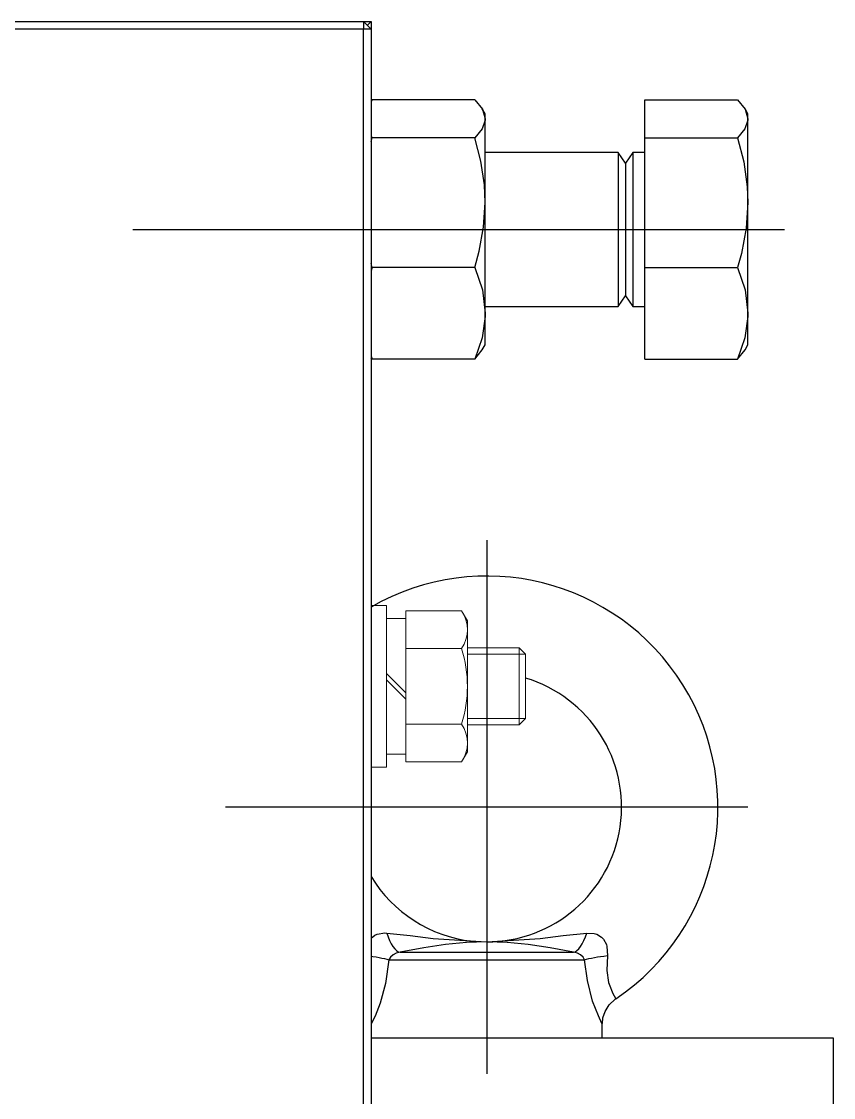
# Model space of a CAD drawing. Extents: x 4154 to 4364, y 2392 to 2546.
# Drawn here: x 4221.76 to 4230.07, y 2457.64 to 2468.66 of the extents above; entities that cross this region are included whole.
import ezdxf

# ---------------------------------------------------------------- set-up
doc = ezdxf.new("R2010")
doc.units = 0
doc.header["$LTSCALE"] = 1.5
doc.header["$MEASUREMENT"] = 0
doc.linetypes.add('CENTER', pattern=[10.16, 6.35, -1.27, 1.27, -1.27])
doc.layers.get('0').update_dxf_attribs({"color": 2})
doc.layers.add('SL', color=7, linetype='Continuous')

msp = doc.modelspace()

# ---------------------------------------------------------------- linework, layer by layer
at = {"color": 7, "linetype": 'Continuous'}
for p, q in [((4221.08355, 2468.65732), (4225.26215, 2468.65732)), ((4225.34099, 2468.57848), (4225.26215, 2468.65732)), ((4225.26215, 2468.65732), (4225.26215, 2468.57848)), ((4225.26215, 2468.65732), (4225.34099, 2468.65732)), ((4225.30157, 2468.6179), (4225.34099, 2468.65732)), ((4225.34099, 2468.65732), (4225.34099, 2468.57848)), ((4225.26215, 2468.57848), (4221.08355, 2468.57848)), ((4225.26215, 2457.22532), (4225.26215, 2468.57848)), ((4225.34099, 2468.57848), (4225.26215, 2468.57848)), ((4225.34099, 2468.57848), (4225.34099, 2457.22532)), ((4225.352, 2467.85669), (4225.34099, 2467.843)), ((4226.40221, 2467.85669), (4225.352, 2467.85669)), ((4226.40221, 2467.85669), (4226.47885, 2467.76144)), ((4226.50784, 2467.71122), (4226.4783, 2467.76238)), ((4226.47885, 2467.76144), (4226.50784, 2467.66226)), ((4228.13985, 2467.85669), (4229.0907, 2467.85669)), ((4228.13985, 2467.46784), (4228.13985, 2467.85669)), ((4229.0907, 2467.85669), (4229.16734, 2467.76144)), ((4229.19633, 2467.71122), (4229.16679, 2467.76238)), ((4229.16734, 2467.76144), (4229.19633, 2467.66226)), ((4226.50726, 2467.64843), (4226.47586, 2467.55799)), ((4226.50784, 2467.66226), (4226.50726, 2467.64843)), ((4226.50784, 2467.66226), (4226.50784, 2467.71122)), ((4226.50784, 2466.80379), (4226.50784, 2467.66226)), ((4229.19575, 2467.64843), (4229.16435, 2467.55799)), ((4229.19633, 2467.66226), (4229.19575, 2467.64843)), ((4229.19633, 2467.66226), (4229.19633, 2467.71122)), ((4229.19633, 2466.80379), (4229.19633, 2467.66226)), ((4226.47586, 2467.55799), (4226.40221, 2467.46784)), ((4229.16435, 2467.55799), (4229.0907, 2467.46784)), ((4225.34099, 2467.48132), (4225.352, 2467.46784)), ((4225.34099, 2467.42425), (4225.352, 2467.46784)), ((4226.40221, 2467.46784), (4225.352, 2467.46784)), ((4226.46304, 2467.22723), (4226.40221, 2467.46784)), ((4228.13985, 2467.46784), (4229.0907, 2467.46784)), ((4228.13985, 2466.13975), (4228.13985, 2467.46784)), ((4229.0907, 2467.46784), (4229.153, 2467.22001)), ((4227.8669, 2467.31702), (4226.50784, 2467.31702)), ((4227.8669, 2467.31702), (4227.8669, 2465.76183)), ((4227.94275, 2467.20869), (4227.8669, 2467.31702)), ((4228.0186, 2467.31702), (4227.94275, 2467.20869)), ((4228.0186, 2467.31702), (4228.0186, 2465.76183)), ((4228.13985, 2467.31702), (4228.0186, 2467.31702)), ((4226.49946, 2466.98451), (4226.46304, 2467.22723)), ((4227.94275, 2467.20869), (4227.94275, 2465.86719)), ((4229.153, 2467.22001), (4229.18966, 2466.96498)), ((4226.50784, 2466.80379), (4226.49946, 2466.98451)), ((4229.18966, 2466.96498), (4229.19633, 2466.80379)), ((4226.49173, 2466.55249), (4226.50784, 2466.80379)), ((4226.50784, 2465.67013), (4226.50784, 2466.80379)), ((4229.19633, 2466.80379), (4229.17908, 2466.54362)), ((4229.19633, 2465.67013), (4229.19633, 2466.80379)), ((4226.447, 2466.30755), (4226.49173, 2466.55249)), ((4229.17908, 2466.54362), (4229.1297, 2466.28345)), ((4226.40221, 2466.13975), (4226.447, 2466.30755)), ((4229.1297, 2466.28345), (4229.0907, 2466.13975)), ((4225.352, 2466.13975), (4225.34099, 2466.18103)), ((4225.352, 2466.13975), (4225.34099, 2466.10667)), ((4226.40221, 2466.13975), (4225.352, 2466.13975)), ((4226.40221, 2466.13975), (4226.47885, 2465.90967)), ((4228.13985, 2466.13975), (4229.0907, 2466.13975)), ((4228.13985, 2465.20052), (4228.13985, 2466.13975)), ((4229.0907, 2466.13975), (4229.16734, 2465.90967)), ((4226.47885, 2465.90967), (4226.50784, 2465.67013)), ((4229.16734, 2465.90967), (4229.19633, 2465.67013)), ((4227.8669, 2465.74019), (4227.94275, 2465.84852)), ((4227.94275, 2465.86719), (4227.94275, 2465.84852)), ((4227.94275, 2465.84852), (4228.0186, 2465.74019)), ((4226.50784, 2465.67013), (4226.50726, 2465.63673)), ((4226.50784, 2465.74019), (4227.8669, 2465.74019)), ((4226.50784, 2465.34598), (4226.50784, 2465.67013)), ((4227.8669, 2465.76183), (4227.8669, 2465.74019)), ((4228.0186, 2465.76183), (4228.0186, 2465.74019)), ((4228.0186, 2465.74019), (4228.13985, 2465.74019)), ((4229.19633, 2465.67013), (4229.19575, 2465.63673)), ((4229.19633, 2465.34598), (4229.19633, 2465.67013)), ((4226.50726, 2465.63673), (4226.47586, 2465.41828)), ((4229.19575, 2465.63673), (4229.16435, 2465.41828)), ((4226.47586, 2465.41828), (4226.40221, 2465.20052)), ((4226.4783, 2465.29483), (4226.50784, 2465.34598)), ((4229.16435, 2465.41828), (4229.0907, 2465.20052)), ((4229.16679, 2465.29483), (4229.19633, 2465.34598)), ((4225.34099, 2465.23309), (4225.352, 2465.20052)), ((4226.40221, 2465.20052), (4226.47816, 2465.29491)), ((4229.0907, 2465.20052), (4229.16665, 2465.29491)), ((4225.352, 2465.20052), (4225.34099, 2465.21421)), ((4226.40221, 2465.20052), (4225.352, 2465.20052)), ((4228.13985, 2465.20052), (4229.0907, 2465.20052)), ((4225.34099, 2459.27463), (4225.37841, 2459.30523)), ((4225.37841, 2459.30523), (4225.40278, 2459.31623)), ((4225.40278, 2459.31623), (4225.48057, 2459.32758)), ((4225.48057, 2459.32758), (4225.49994, 2459.32642)), ((4225.49994, 2459.32642), (4225.74066, 2459.30013)), ((4225.49994, 2459.32642), (4225.51402, 2459.28638)), ((4225.51402, 2459.28638), (4225.52966, 2459.24948)), ((4225.74066, 2459.30013), (4225.97636, 2459.27156)), ((4225.97636, 2459.27156), (4226.52181, 2459.23578)), ((4226.52541, 2459.23578), (4227.07086, 2459.27156)), ((4227.07086, 2459.27156), (4227.30538, 2459.29998)), ((4227.30538, 2459.29998), (4227.54727, 2459.32642)), ((4227.51756, 2459.24948), (4227.53319, 2459.28638)), ((4227.53319, 2459.28638), (4227.54727, 2459.32642)), ((4227.54727, 2459.32642), (4227.62147, 2459.32281)), ((4227.62147, 2459.32281), (4227.64941, 2459.31436)), ((4227.64941, 2459.31436), (4227.69877, 2459.2839)), ((4227.69877, 2459.2839), (4227.71682, 2459.26488)), ((4225.52966, 2459.24948), (4225.54653, 2459.21648)), ((4225.54653, 2459.21648), (4225.56429, 2459.18805)), ((4225.56429, 2459.18805), (4225.58258, 2459.16479)), ((4225.58258, 2459.16479), (4225.60103, 2459.14715)), ((4225.88116, 2459.17502), (4225.63687, 2459.1301)), ((4226.10041, 2459.20746), (4225.88116, 2459.17502)), ((4226.31692, 2459.22868), (4226.10041, 2459.20746)), ((4226.52247, 2459.23578), (4226.31692, 2459.22868)), ((4226.52181, 2459.23578), (4226.52361, 2459.23578)), ((4226.52361, 2459.23578), (4226.52247, 2459.23578)), ((4226.52475, 2459.23578), (4226.52361, 2459.23578)), ((4226.52361, 2459.23578), (4226.52541, 2459.23578)), ((4226.73138, 2459.22861), (4226.52475, 2459.23578)), ((4226.9468, 2459.20746), (4226.73138, 2459.22861)), ((4227.17166, 2459.17408), (4226.9468, 2459.20746)), ((4227.41035, 2459.1301), (4227.17166, 2459.17408)), ((4227.44619, 2459.14715), (4227.46463, 2459.16479)), ((4227.46463, 2459.16479), (4227.48292, 2459.18805)), ((4227.48292, 2459.18805), (4227.50069, 2459.21648)), ((4227.50069, 2459.21648), (4227.51756, 2459.24948)), ((4227.71682, 2459.26488), (4227.74818, 2459.20768)), ((4227.74818, 2459.20768), (4227.75374, 2459.18894)), ((4227.75374, 2459.18894), (4227.75811, 2459.0953)), ((4225.34099, 2459.08909), (4225.35838, 2459.08671)), ((4225.35838, 2459.08671), (4225.39124, 2459.08173)), ((4225.39124, 2459.08173), (4225.42234, 2459.07637)), ((4225.42234, 2459.07637), (4225.45129, 2459.07071)), ((4225.45129, 2459.07071), (4225.47771, 2459.06482)), ((4225.47771, 2459.06482), (4225.50127, 2459.05878)), ((4225.52165, 2459.05265), (4225.48833, 2458.81023)), ((4225.50127, 2459.05878), (4225.52165, 2459.05265)), ((4225.53848, 2459.07969), (4225.52165, 2459.05265)), ((4225.52165, 2459.05265), (4227.52556, 2459.05265)), ((4225.56485, 2459.10294), (4225.53848, 2459.07969)), ((4225.59798, 2459.12054), (4225.56485, 2459.10294)), ((4225.63687, 2459.1301), (4225.59798, 2459.12054)), ((4225.60103, 2459.14715), (4225.61924, 2459.13551)), ((4225.61924, 2459.13551), (4225.63687, 2459.1301)), ((4225.63687, 2459.1301), (4227.41035, 2459.1301)), ((4227.41035, 2459.1301), (4227.42797, 2459.13551)), ((4227.45137, 2459.1197), (4227.41035, 2459.1301)), ((4227.42797, 2459.13551), (4227.44619, 2459.14715)), ((4227.48394, 2459.10184), (4227.45137, 2459.1197)), ((4227.50949, 2459.07882), (4227.48394, 2459.10184)), ((4227.52556, 2459.05265), (4227.50949, 2459.07882)), ((4227.52556, 2459.05265), (4227.54595, 2459.05878)), ((4227.55318, 2458.83886), (4227.52556, 2459.05265)), ((4227.54595, 2459.05878), (4227.5695, 2459.06482)), ((4227.5695, 2459.06482), (4227.59592, 2459.07071)), ((4227.59592, 2459.07071), (4227.62487, 2459.07637)), ((4227.62487, 2459.07637), (4227.65597, 2459.08173)), ((4227.65597, 2459.08173), (4227.68883, 2459.08671)), ((4227.68883, 2459.08671), (4227.72303, 2459.09125)), ((4227.72303, 2459.09125), (4227.75811, 2459.0953)), ((4227.75811, 2459.0953), (4227.7512, 2458.94312)), ((4227.7512, 2458.94312), (4227.77131, 2458.81998)), ((4227.60751, 2458.62902), (4227.55318, 2458.83886)), ((4225.48833, 2458.81023), (4225.43308, 2458.60941)), ((4227.77131, 2458.81998), (4227.77623, 2458.80311)), ((4227.77623, 2458.80311), (4227.81542, 2458.70682)), ((4225.43308, 2458.60941), (4225.38057, 2458.47598)), ((4227.66588, 2458.47772), (4227.60751, 2458.62902)), ((4227.77742, 2458.59223), (4227.83827, 2458.64922)), ((4227.81542, 2458.70682), (4227.84189, 2458.65963)), ((4227.83827, 2458.64922), (4227.84535, 2458.65286)), ((4227.84189, 2458.65963), (4227.84172, 2458.65992)), ((4227.71279, 2458.45691), (4227.73513, 2458.52461)), ((4227.73513, 2458.52461), (4227.77742, 2458.59223)), ((4225.34603, 2458.40257), (4225.34453, 2458.39955)), ((4225.38057, 2458.47598), (4225.34603, 2458.40257)), ((4227.70166, 2458.40161), (4227.66588, 2458.47772)), ((4227.70374, 2458.39744), (4227.70166, 2458.40161)), ((4227.70269, 2458.39955), (4227.70374, 2458.39744)), ((4227.70623, 2458.25026), (4227.70623, 2458.39955)), ((4227.70725, 2458.39911), (4227.71279, 2458.45691)), ((4230.07147, 2458.25026), (4225.34099, 2458.25026)), ((4230.07147, 2456.66291), (4230.07147, 2458.25026))]:
    msp.add_line(p, q, dxfattribs=at)
at = {"color": 7, "linetype": 'Continuous', "lineweight": 15}
for p, q in [((4225.34099, 2462.67914), (4225.34099, 2461.02347)), ((4225.49867, 2462.67914), (4225.34099, 2462.67914)), ((4225.49867, 2461.02347), (4225.49867, 2462.67914)), ((4225.69577, 2462.62514), (4225.69577, 2461.07746)), ((4226.26661, 2462.62514), (4225.69577, 2462.62514)), ((4226.26661, 2462.62514), (4226.32651, 2462.52145)), ((4225.49867, 2462.54511), (4225.49867, 2461.1575)), ((4225.69577, 2462.54511), (4225.49867, 2462.54511)), ((4225.69577, 2461.1575), (4225.69577, 2462.54511)), ((4226.32651, 2462.52145), (4226.32651, 2461.18115)), ((4226.32651, 2462.24551), (4226.85595, 2462.24551)), ((4226.85595, 2462.24551), (4226.85595, 2461.45709)), ((4226.85595, 2462.24551), (4226.91996, 2462.1815)), ((4226.26661, 2462.23825), (4225.69577, 2462.23825)), ((4226.91996, 2462.1815), (4226.32651, 2462.1815)), ((4226.91996, 2462.1815), (4226.91996, 2461.52111)), ((4225.69577, 2461.7856), (4225.49867, 2461.9827)), ((4225.69577, 2461.7199), (4225.49867, 2461.917)), ((4226.91996, 2461.52111), (4226.32651, 2461.52111)), ((4226.91996, 2461.52111), (4226.85595, 2461.45709)), ((4226.26661, 2461.46436), (4225.69577, 2461.46436)), ((4226.85595, 2461.45709), (4226.32651, 2461.45709)), ((4225.49867, 2461.1575), (4225.69577, 2461.1575)), ((4226.32651, 2461.18115), (4226.26661, 2461.07746)), ((4226.26661, 2461.07746), (4225.69577, 2461.07746)), ((4225.34099, 2461.02347), (4225.49867, 2461.02347))]:
    msp.add_line(p, q, dxfattribs=at)
at = {"color": 7, "linetype": 'Continuous'}
for radius, start, end in [(2.36524, 303.980358, 120), (1.37972, 269.968688, 73.305423), (1.37972, 211.002719, 263.791773)]:
    msp.add_arc((4226.52361, 2460.6155), radius, start, end, dxfattribs=at)
at = {"color": 7, "linetype": 'Continuous', "lineweight": 15}
for centre, radius, start, end in [((4225.98418, 2462.43169), 0.34232, 325.591013, 34.408987), ((4224.98623, 2461.84194), 1.3403, 0.400194, 17.198596), ((4224.98623, 2461.86066), 1.3403, 342.801404, 359.599806), ((4225.98418, 2461.27091), 0.34232, 325.591013, 34.408987)]:
    msp.add_arc(centre, radius, start, end, dxfattribs=at)
at = {"layer": 'SL', "color": 1, "linetype": 'CENTER', "ltscale": 0.7}
for p, q in [((4180.23026, 2466.5286), (4229.83082, 2466.5286)), ((4226.52361, 2463.34674), (4226.52361, 2457.88426)), ((4229.19472, 2460.6155), (4223.85249, 2460.6155))]:
    msp.add_line(p, q, dxfattribs=at)

doc.saveas('drawing.dxf')
